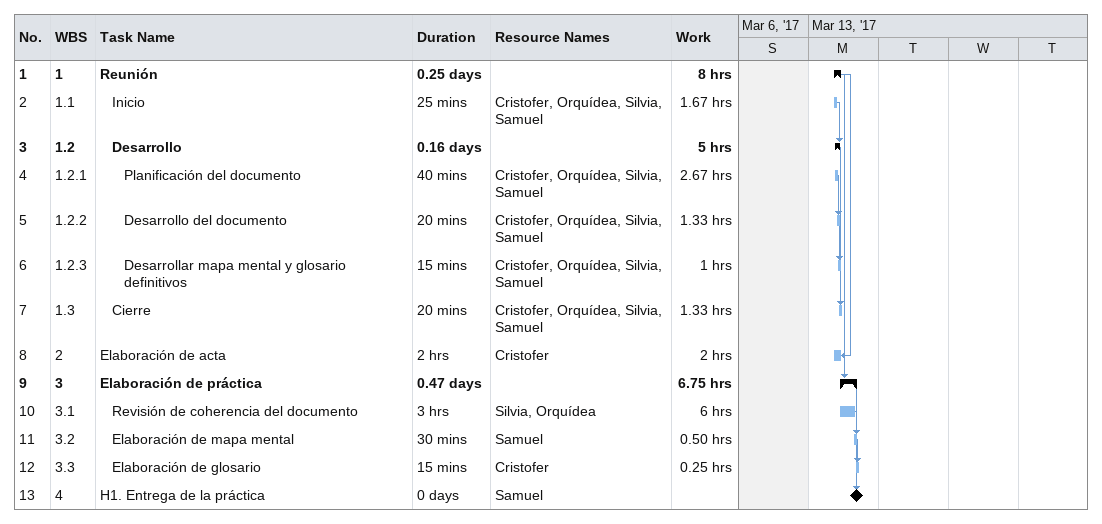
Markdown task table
| ID | WBS | Task | Duration | Start | Finish | Predecessors | Resources | Work (h) |
|---|---|---|---|---|---|---|---|---|
| 1 | 1 | **Reunión** | 0.25d | 2017-03-13 | 2017-03-13 |  |  | 8 |
| 2 | 1.1 | Inicio | 25min | 2017-03-13 | 2017-03-13 |  | Cristofer, Orquídea, Silvia, Samuel | 1.67 |
| 3 | 1.2 | **Desarrollo** | 0.16d | 2017-03-13 | 2017-03-13 | 2 |  | 5 |
| 4 | 1.2.1 | Planificación del documento | 40min | 2017-03-13 | 2017-03-13 |  | Cristofer, Orquídea, Silvia, Samuel | 2.67 |
| 5 | 1.2.2 | Desarrollo del documento | 20min | 2017-03-13 | 2017-03-13 | 4 | Cristofer, Orquídea, Silvia, Samuel | 1.33 |
| 6 | 1.2.3 | Desarrollar mapa mental y glosario definitivos | 15min | 2017-03-13 | 2017-03-13 | 5 | Cristofer, Orquídea, Silvia, Samuel | 1 |
| 7 | 1.3 | Cierre | 20min | 2017-03-13 | 2017-03-13 | 3 | Cristofer, Orquídea, Silvia, Samuel | 1.33 |
| 8 | 2 | Elaboración de acta | 2h | 2017-03-13 | 2017-03-13 | 1FF | Cristofer | 2 |
| 9 | 3 | **Elaboración de práctica** | 0.47d | 2017-03-13 | 2017-03-13 | 1 |  | 6.75 |
| 10 | 3.1 | Revisión de coherencia del documento | 3h | 2017-03-13 | 2017-03-13 |  | Silvia, Orquídea | 6 |
| 11 | 3.2 | Elaboración de mapa mental | 30min | 2017-03-13 | 2017-03-13 | 10 | Samuel | 0.50 |
| 12 | 3.3 | Elaboración de glosario | 15min | 2017-03-13 | 2017-03-13 | 11 | Cristofer | 0.25 |
| 13 | 4 | H1. Entrega de la práctica | 0d | 2017-03-13 | 2017-03-13 | 9 | Samuel |  |
